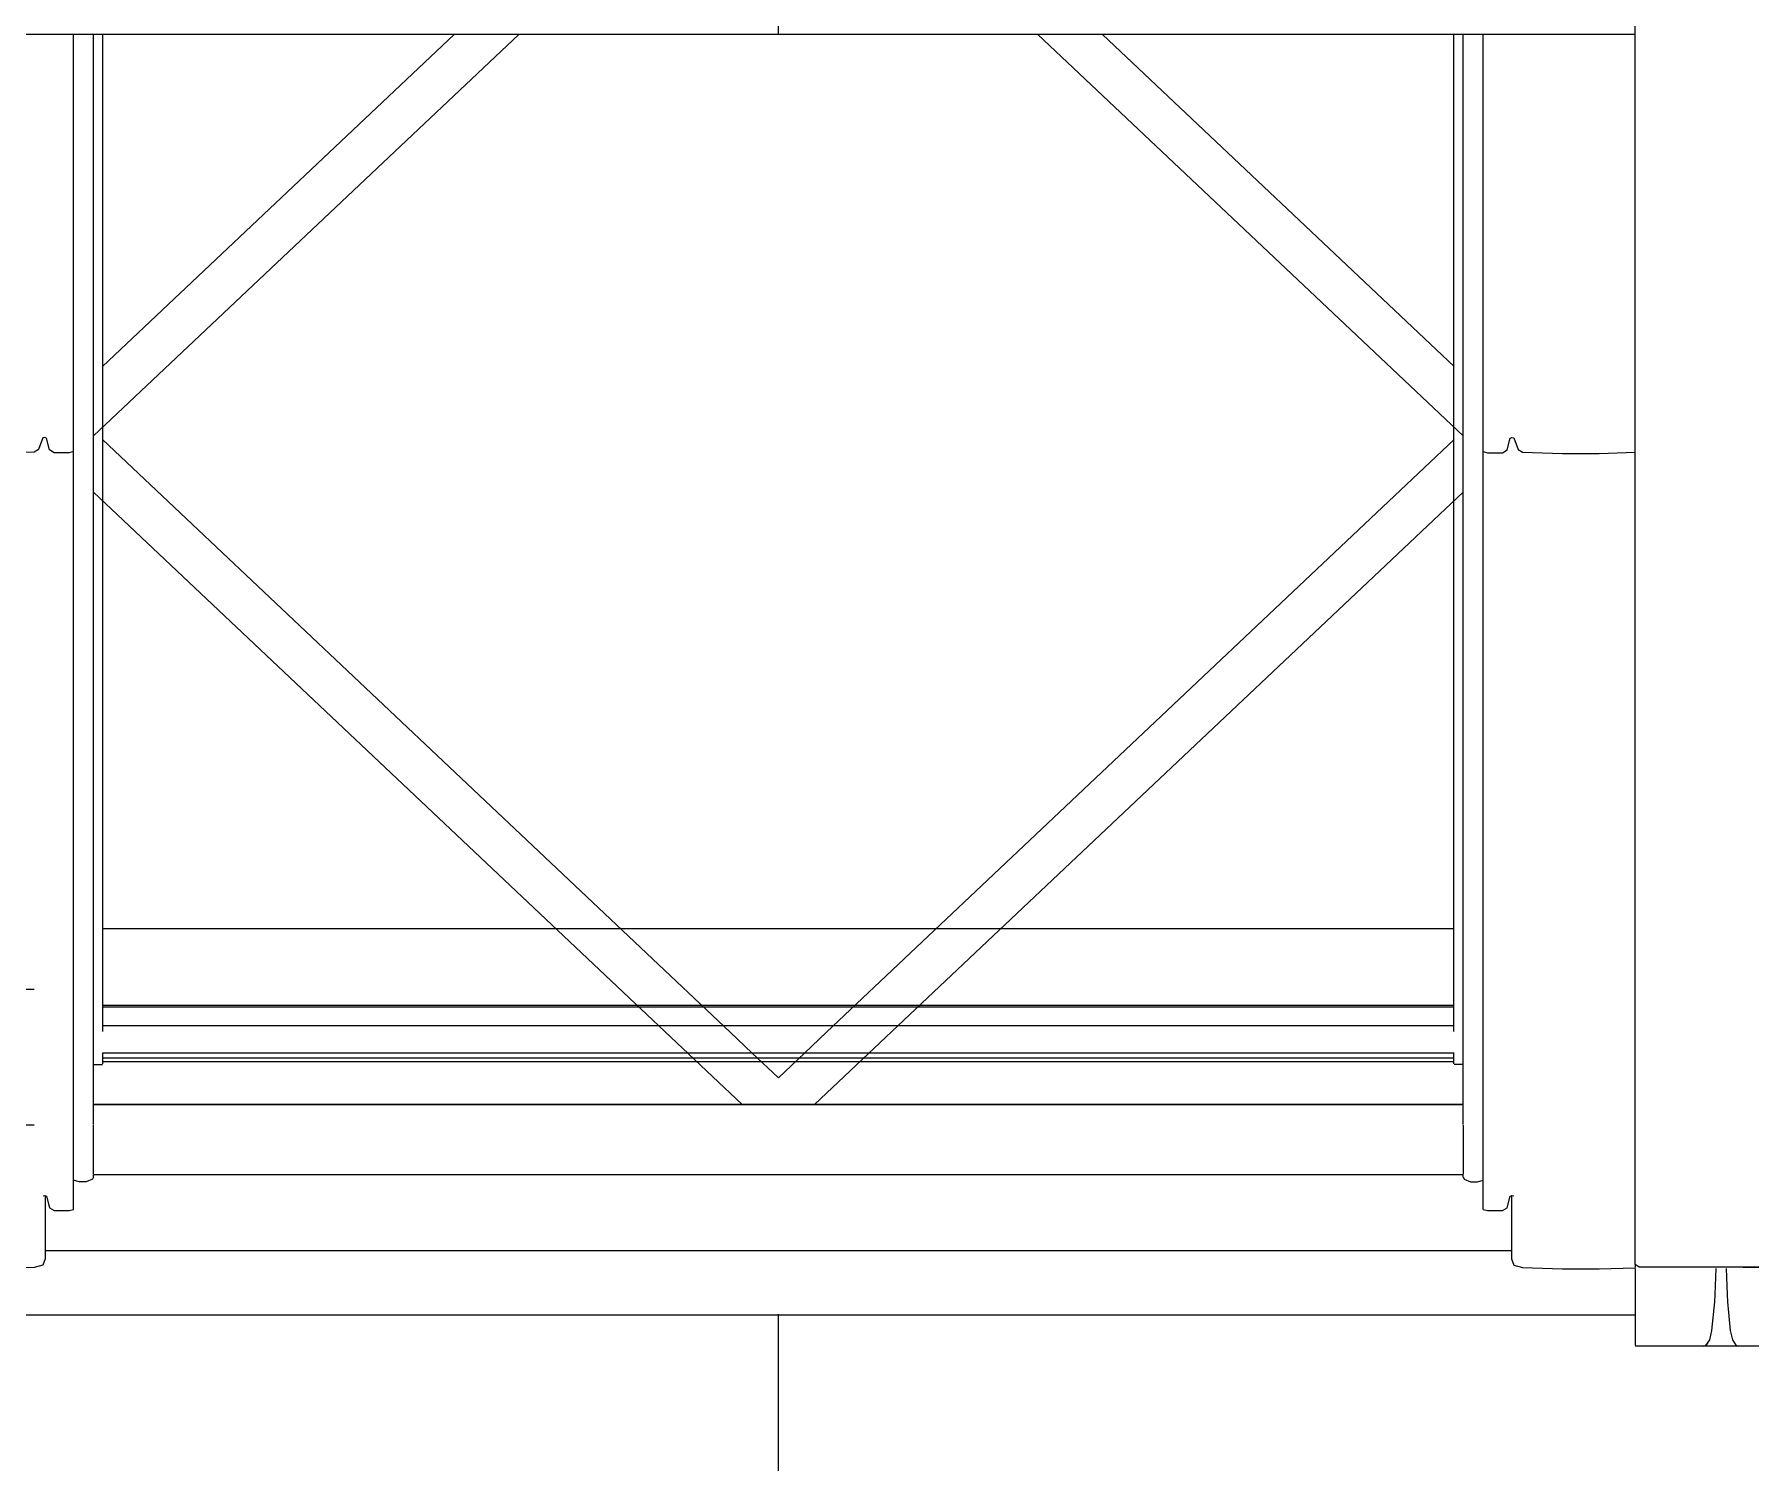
# Model space of a CAD drawing. Header units: metres. Extents: x -4 to 206, y -18 to 45.
# Drawn here: x 46.256 to 47.012, y -10.212 to -9.583 of the extents above; entities that cross this region are included whole.
import ezdxf

# ---------------------------------------------------------------- set-up
doc = ezdxf.new("R2010")
doc.units = ezdxf.units.M
doc.header["$MEASUREMENT"] = 0
doc.set_wipeout_variables(frame=1)
doc.linetypes.add('Wipeout_Contour', pattern=[1, 0, -1])
for name, color, linetype in [('3._DD PP STG2_4_000 Achsraster', 7, 'Continuous'), ('3._DD PP STG2_4_210 Decke', 7, 'Continuous'), ('3._DD PP STG2_4_220 Bodenaufbau - Außen_ Gefälle', 7, 'Continuous'), ('3._DD PP STG2_4_325 Dachfenster', 7, 'Continuous')]:
    doc.layers.add(name, color=color, linetype=linetype)

msp = doc.modelspace()

# ---------------------------------------------------------------- linework, layer by layer
at = {"layer": '3._DD PP STG2_4_000 Achsraster', "color": 5, "linetype": 'Continuous', "lineweight": 0, "ltscale": 1000}
msp.add_line((31.8, -10.00371), (54.3, -10.00371), dxfattribs=at)
at = {"layer": '3._DD PP STG2_4_210 Decke', "color": 7, "linetype": 'Continuous', "lineweight": 13, "ltscale": 1000, "true_color": 0xf4f4f4, "flags": 128}
msp.add_lwpolyline([(33.7568, -11.46359), (33.75903, -13.25371), (37.38503, -13.25371), (37.38503, -12.60871), (42.5891, -12.60871), (42.88503, -12.56618), (42.88503, -11.75871), (48.20503, -11.75871), (48.20503, -11.13371), (51.76086, -11.13371), (51.76545, -10.06371), (45.76503, -10.06371), (45.76503, -10.96371), (42.91503, -10.96371), (42.91503, -11.46359)], close=True, dxfattribs=at)
at = {"layer": '3._DD PP STG2_4_220 Bodenaufbau - Außen_ Gefälle', "color": 7, "linetype": 'Continuous', "lineweight": 13, "ltscale": 1000, "true_color": 0xf4f4f4, "flags": 128}
msp.add_lwpolyline([(33.75902, -13.24371), (37.14503, -13.24371), (37.14503, -12.59871), (39.93503, -12.59871), (42.389, -12.59871), (42.87503, -12.52887), (42.87503, -11.74871), (45.81503, -11.74871), (48.19503, -11.74871), (48.19503, -11.12371), (51.7609, -11.12371), (51.76545, -10.06371), (45.76503, -10.06371), (45.76503, -10.96371), (42.91503, -10.96371), (42.91503, -11.46359), (33.7568, -11.46359)], close=True, dxfattribs=at)
at = {"layer": '3._DD PP STG2_4_325 Dachfenster', "color": 7, "linetype": 'Continuous', "lineweight": 13, "ltscale": 1000}
msp.add_line((46.58399, -10.99403), (46.58399, -9.06341), dxfattribs=at)

# ---------------------------------------------------------------- next in the draw order: wipeouts: each hides what was drawn before it
at = {"color": 254, "linetype": 'Wipeout_Contour', "lineweight": 0, "ltscale": 818.958107}
msp.add_wipeout([(46.2301, -9.30685), (47.77669, -9.30685), (47.77669, -9.31752), (47.81599, -9.31752), (47.81599, -9.31632), (47.84162, -9.31632), (47.84163, -9.31844), (47.84163, -9.40994), (47.84159, -9.48362), (47.84159, -9.48471), (47.84159, -9.49959), (47.84029, -9.5135), (47.83985, -9.51582), (47.83985, -9.95756), (47.8601, -9.95756), (47.8601, -9.20311), (46.2301, -9.20311)], dxfattribs=at).dxf.layer = '3._DD PP STG2_4_325 Dachfenster'
at = {"color": 254, "linetype": 'Wipeout_Contour', "lineweight": 0, "ltscale": 143.682866}
msp.add_wipeout([(46.96119, -10.16054), (46.99129, -10.16089), (46.99229, -10.1606)], dxfattribs=at).dxf.layer = '3._DD PP STG2_4_325 Dachfenster'

# ---------------------------------------------------------------- next in the draw order: wipeouts: each hides what was drawn before it
at = {"color": 254, "linetype": 'Wipeout_Contour', "lineweight": 0, "ltscale": 189.043968}
msp.add_wipeout([(46.25829, -9.58347), (46.25649, -9.58347), (46.25649, -9.76731), (46.25829, -9.76625)], dxfattribs=at).dxf.layer = '3._DD PP STG2_4_325 Dachfenster'
at = {"color": 254, "linetype": 'Wipeout_Contour', "lineweight": 0, "ltscale": 288.535072}
msp.add_wipeout([(46.88539, -9.58347), (46.88539, -10.06331), (46.88549, -10.08544), (46.88539, -10.08657), (46.88589, -10.08742), (46.88589, -9.58347)], dxfattribs=at).dxf.layer = '3._DD PP STG2_4_325 Dachfenster'
at = {"color": 254, "linetype": 'Wipeout_Contour', "lineweight": 0, "ltscale": 191.55974}
msp.add_wipeout([(46.90269, -9.58347), (46.89609, -9.58347), (46.89609, -9.76759), (46.90269, -9.76759)], dxfattribs=at).dxf.layer = '3._DD PP STG2_4_325 Dachfenster'
at = {"color": 254, "linetype": 'Wipeout_Contour', "lineweight": 0, "ltscale": 287.922361}
msp.add_wipeout([(46.96119, -10.15819), (46.96119, -10.16054), (46.99259, -10.16054), (46.99352, -10.15899), (47.00446, -10.15899), (47.00399, -10.15819)], dxfattribs=at).dxf.layer = '3._DD PP STG2_4_325 Dachfenster'

# ---------------------------------------------------------------- next in the draw order: wipeouts: each hides what was drawn before it
at = {"color": 254, "linetype": 'Wipeout_Contour', "lineweight": 0, "ltscale": 189.045249}
msp.add_wipeout([(46.25829, -9.58347), (46.25829, -9.76625), (46.26029, -9.76109), (46.26029, -9.58347)], dxfattribs=at).dxf.layer = '3._DD PP STG2_4_325 Dachfenster'
at = {"color": 254, "linetype": 'Wipeout_Contour', "lineweight": 0, "ltscale": 191.645929}
msp.add_wipeout([(46.88589, -10.08742), (46.88869, -10.08855), (46.88869, -9.58347), (46.88589, -9.58347)], dxfattribs=at).dxf.layer = '3._DD PP STG2_4_325 Dachfenster'
at = {"color": 254, "linetype": 'Wipeout_Contour', "lineweight": 0, "ltscale": 191.542406}
msp.add_wipeout([(46.89609, -9.58347), (46.89419, -9.58347), (46.89419, -9.7671), (46.89609, -9.76759)], dxfattribs=at).dxf.layer = '3._DD PP STG2_4_325 Dachfenster'
at = {"color": 254, "linetype": 'Wipeout_Contour', "lineweight": 0, "ltscale": 191.575019}
msp.add_wipeout([(46.90269, -9.76759), (46.90479, -9.76632), (46.90479, -9.58347), (46.90269, -9.58347)], dxfattribs=at).dxf.layer = '3._DD PP STG2_4_325 Dachfenster'

# ---------------------------------------------------------------- next in the draw order: wipeouts: each hides what was drawn before it
at = {"color": 254, "linetype": 'Wipeout_Contour', "lineweight": 0, "ltscale": 189.055437}
msp.add_wipeout([(46.26109, -9.58347), (46.26029, -9.58347), (46.26029, -9.76109), (46.26109, -9.76088)], dxfattribs=at).dxf.layer = '3._DD PP STG2_4_325 Dachfenster'
at = {"color": 254, "linetype": 'Wipeout_Contour', "lineweight": 0, "ltscale": 191.658181}
msp.add_wipeout([(46.89179, -9.58347), (46.88869, -9.58347), (46.88869, -10.08855), (46.89179, -10.08862)], dxfattribs=at).dxf.layer = '3._DD PP STG2_4_325 Dachfenster'
at = {"color": 254, "linetype": 'Wipeout_Contour', "lineweight": 0, "ltscale": 191.575795}
msp.add_wipeout([(46.90479, -9.58347), (46.90479, -9.76632), (46.90609, -9.76116), (46.90609, -9.58347)], dxfattribs=at).dxf.layer = '3._DD PP STG2_4_325 Dachfenster'

# ---------------------------------------------------------------- next in the draw order: wipeouts: each hides what was drawn before it
at = {"color": 254, "linetype": 'Wipeout_Contour', "lineweight": 0, "ltscale": 189.058527}
msp.add_wipeout([(46.26109, -9.58347), (46.26109, -9.76088), (46.26189, -9.76116), (46.26189, -9.58347)], dxfattribs=at).dxf.layer = '3._DD PP STG2_4_325 Dachfenster'
at = {"color": 254, "linetype": 'Wipeout_Contour', "lineweight": 0, "ltscale": 191.668458}
msp.add_wipeout([(46.89179, -9.58347), (46.89179, -10.08862), (46.89419, -10.0878), (46.89419, -9.58347)], dxfattribs=at).dxf.layer = '3._DD PP STG2_4_325 Dachfenster'
at = {"color": 254, "linetype": 'Wipeout_Contour', "lineweight": 0, "ltscale": 191.58448}
msp.add_wipeout([(46.90609, -9.58347), (46.90609, -9.76116), (46.90689, -9.76088), (46.90689, -9.58347)], dxfattribs=at).dxf.layer = '3._DD PP STG2_4_325 Dachfenster'

# ---------------------------------------------------------------- next in the draw order: wipeouts: each hides what was drawn before it
at = {"color": 254, "linetype": 'Wipeout_Contour', "lineweight": 0, "ltscale": 189.058114}
msp.add_wipeout([(46.26189, -9.76116), (46.26319, -9.76632), (46.26319, -9.58347), (46.26189, -9.58347)], dxfattribs=at).dxf.layer = '3._DD PP STG2_4_325 Dachfenster'
at = {"color": 254, "linetype": 'Wipeout_Contour', "lineweight": 0, "ltscale": 191.587693}
msp.add_wipeout([(46.90689, -9.58347), (46.90689, -9.76088), (46.90769, -9.76109), (46.90769, -9.58347)], dxfattribs=at).dxf.layer = '3._DD PP STG2_4_325 Dachfenster'
at = {"color": 254, "linetype": 'Wipeout_Contour', "lineweight": 0, "ltscale": 191.756201}
msp.add_wipeout([(46.89419, -9.7671), (46.89419, -10.10078), (46.89609, -10.10128), (46.89609, -9.76759)], dxfattribs=at).dxf.layer = '3._DD PP STG2_4_325 Dachfenster'

# ---------------------------------------------------------------- next in the draw order: wipeouts: each hides what was drawn before it
at = {"color": 254, "linetype": 'Wipeout_Contour', "lineweight": 0, "ltscale": 189.070643}
msp.add_wipeout([(46.26529, -9.58347), (46.26319, -9.58347), (46.26319, -9.76632), (46.26529, -9.76759)], dxfattribs=at).dxf.layer = '3._DD PP STG2_4_325 Dachfenster'
at = {"color": 254, "linetype": 'Wipeout_Contour', "lineweight": 0, "ltscale": 191.588615}
msp.add_wipeout([(46.90969, -9.58347), (46.90769, -9.58347), (46.90769, -9.76109), (46.90969, -9.76625)], dxfattribs=at).dxf.layer = '3._DD PP STG2_4_325 Dachfenster'
at = {"color": 254, "linetype": 'Wipeout_Contour', "lineweight": 0, "ltscale": 189.260994}
msp.add_wipeout([(46.25649, -9.76731), (46.25649, -10.10103), (46.25829, -10.09997), (46.25829, -9.76625)], dxfattribs=at).dxf.layer = '3._DD PP STG2_4_325 Dachfenster'
at = {"color": 254, "linetype": 'Wipeout_Contour', "lineweight": 0, "ltscale": 191.773079}
msp.add_wipeout([(46.89609, -9.76759), (46.89609, -10.10128), (46.90269, -10.10128), (46.90269, -9.76759)], dxfattribs=at).dxf.layer = '3._DD PP STG2_4_325 Dachfenster'

# ---------------------------------------------------------------- next in the draw order: wipeouts: each hides what was drawn before it
at = {"color": 254, "linetype": 'Wipeout_Contour', "lineweight": 0, "ltscale": 189.089428}
msp.add_wipeout([(46.27189, -9.58347), (46.26529, -9.58347), (46.26529, -9.76759), (46.27189, -9.76759)], dxfattribs=at).dxf.layer = '3._DD PP STG2_4_325 Dachfenster'
at = {"color": 254, "linetype": 'Wipeout_Contour', "lineweight": 0, "ltscale": 191.602048}
msp.add_wipeout([(46.91149, -9.58347), (46.90969, -9.58347), (46.90969, -9.76625), (46.91149, -9.76731)], dxfattribs=at).dxf.layer = '3._DD PP STG2_4_325 Dachfenster'
at = {"color": 254, "linetype": 'Wipeout_Contour', "lineweight": 0, "ltscale": 189.265521}
msp.add_wipeout([(46.26029, -9.76109), (46.25829, -9.76625), (46.25829, -10.09997), (46.26029, -10.09481)], dxfattribs=at).dxf.layer = '3._DD PP STG2_4_325 Dachfenster'
at = {"color": 254, "linetype": 'Wipeout_Contour', "lineweight": 0, "ltscale": 191.789462}
msp.add_wipeout([(46.90479, -9.76632), (46.90269, -9.76759), (46.90269, -10.10128), (46.90479, -10.10001)], dxfattribs=at).dxf.layer = '3._DD PP STG2_4_325 Dachfenster'

# ---------------------------------------------------------------- next in the draw order: linework, layer by layer
at = {"layer": '3._DD PP STG2_4_325 Dachfenster', "color": 7, "linetype": 'Continuous', "lineweight": 13, "ltscale": 1000, "flags": 128}
msp.add_lwpolyline([(46.25649, -9.76731), (46.23889, -9.76788), (46.22269, -9.76788), (46.20679, -9.76736)], dxfattribs=at)

# ---------------------------------------------------------------- next in the draw order: wipeouts: each hides what was drawn before it
at = {"color": 254, "linetype": 'Wipeout_Contour', "lineweight": 0, "ltscale": 189.10536}
msp.add_wipeout([(46.27379, -9.58347), (46.27189, -9.58347), (46.27189, -9.76759), (46.27379, -9.7671)], dxfattribs=at).dxf.layer = '3._DD PP STG2_4_325 Dachfenster'
at = {"color": 254, "linetype": 'Wipeout_Contour', "lineweight": 0, "ltscale": 191.641013}
msp.add_wipeout([(46.92909, -9.58347), (46.91149, -9.58347), (46.91149, -9.76731), (46.92909, -9.76788)], dxfattribs=at).dxf.layer = '3._DD PP STG2_4_325 Dachfenster'
at = {"color": 254, "linetype": 'Wipeout_Contour', "lineweight": 0, "ltscale": 189.269154}
msp.add_wipeout([(46.26029, -9.76109), (46.26029, -10.09481), (46.26109, -10.09456), (46.26109, -9.76088)], dxfattribs=at).dxf.layer = '3._DD PP STG2_4_325 Dachfenster'
at = {"color": 254, "linetype": 'Wipeout_Contour', "lineweight": 0, "ltscale": 191.793172}
msp.add_wipeout([(46.90479, -10.10001), (46.90609, -10.09484), (46.90609, -9.76116), (46.90479, -9.76632)], dxfattribs=at).dxf.layer = '3._DD PP STG2_4_325 Dachfenster'

# ---------------------------------------------------------------- next in the draw order: wipeouts: each hides what was drawn before it
at = {"color": 254, "linetype": 'Wipeout_Contour', "lineweight": 0, "ltscale": 189.249928}
msp.add_wipeout([(46.27379, -10.0878), (46.27619, -10.08862), (46.27619, -9.58347), (46.27379, -9.58347)], dxfattribs=at).dxf.layer = '3._DD PP STG2_4_325 Dachfenster'
at = {"color": 254, "linetype": 'Wipeout_Contour', "lineweight": 0, "ltscale": 191.70797}
msp.add_wipeout([(46.92909, -9.76788), (46.94529, -9.76788), (46.94529, -9.58347), (46.92909, -9.58347)], dxfattribs=at).dxf.layer = '3._DD PP STG2_4_325 Dachfenster'
at = {"color": 254, "linetype": 'Wipeout_Contour', "lineweight": 0, "ltscale": 189.272232}
msp.add_wipeout([(46.26109, -9.76088), (46.26109, -10.09456), (46.26189, -10.09484), (46.26189, -9.76116)], dxfattribs=at).dxf.layer = '3._DD PP STG2_4_325 Dachfenster'
at = {"color": 254, "linetype": 'Wipeout_Contour', "lineweight": 0, "ltscale": 191.795366}
msp.add_wipeout([(46.90609, -9.76116), (46.90609, -10.09484), (46.90689, -10.09456), (46.90689, -9.76088)], dxfattribs=at).dxf.layer = '3._DD PP STG2_4_325 Dachfenster'

# ---------------------------------------------------------------- next in the draw order: linework, layer by layer
at = {"layer": '3._DD PP STG2_4_325 Dachfenster', "color": 7, "linetype": 'Continuous', "lineweight": 13, "ltscale": 1000, "flags": 128}
msp.add_lwpolyline([(46.89419, -9.7671), (46.89609, -9.76759), (46.90269, -9.76759)], dxfattribs=at)

# ---------------------------------------------------------------- next in the draw order: wipeouts: each hides what was drawn before it
at = {"color": 254, "linetype": 'Wipeout_Contour', "lineweight": 0, "ltscale": 189.26125}
msp.add_wipeout([(46.27619, -9.58347), (46.27619, -10.08862), (46.27929, -10.08855), (46.27929, -9.58347)], dxfattribs=at).dxf.layer = '3._DD PP STG2_4_325 Dachfenster'
at = {"color": 254, "linetype": 'Wipeout_Contour', "lineweight": 0, "ltscale": 191.770142}
msp.add_wipeout([(46.96119, -9.58347), (46.94529, -9.58347), (46.94529, -9.76788), (46.96119, -9.76736)], dxfattribs=at).dxf.layer = '3._DD PP STG2_4_325 Dachfenster'
at = {"color": 254, "linetype": 'Wipeout_Contour', "lineweight": 0, "ltscale": 191.920261}
msp.add_wipeout([(46.90689, -9.76088), (46.90689, -10.09456), (46.90759, -10.09475), (46.90769, -9.76109)], dxfattribs=at).dxf.layer = '3._DD PP STG2_4_325 Dachfenster'
at = {"color": 254, "linetype": 'Wipeout_Contour', "lineweight": 0, "ltscale": 189.278444}
msp.add_wipeout([(46.26189, -9.76116), (46.26189, -10.09484), (46.26319, -10.1), (46.26319, -9.76632)], dxfattribs=at).dxf.layer = '3._DD PP STG2_4_325 Dachfenster'

# ---------------------------------------------------------------- next in the draw order: linework, layer by layer
at = {"layer": '3._DD PP STG2_4_325 Dachfenster', "color": 7, "linetype": 'Continuous', "lineweight": 13, "ltscale": 1000, "flags": 128}
for points in [[(46.26109, -9.76088), (46.26029, -9.76109)], [(46.26189, -9.76116), (46.26109, -9.76088)], [(46.25829, -9.76625), (46.25649, -9.76731)]]:
    msp.add_lwpolyline(points, dxfattribs=at)

# ---------------------------------------------------------------- next in the draw order: wipeouts: each hides what was drawn before it
at = {"color": 254, "linetype": 'Wipeout_Contour', "lineweight": 0, "ltscale": 191.942975}
msp.add_wipeout([(46.96119, -9.55429), (46.96119, -10.12492), (46.96289, -10.12618), (46.96289, -9.55429)], dxfattribs=at).dxf.layer = '3._DD PP STG2_4_325 Dachfenster'
at = {"color": 254, "linetype": 'Wipeout_Contour', "lineweight": 0, "ltscale": 189.272068}
msp.add_wipeout([(46.28209, -9.58347), (46.27929, -9.58347), (46.27929, -10.08855), (46.28209, -10.08742)], dxfattribs=at).dxf.layer = '3._DD PP STG2_4_325 Dachfenster'
at = {"color": 254, "linetype": 'Wipeout_Contour', "lineweight": 0, "ltscale": 189.287969}
msp.add_wipeout([(46.26319, -9.76632), (46.26319, -10.1), (46.26529, -10.10128), (46.26529, -9.76759)], dxfattribs=at).dxf.layer = '3._DD PP STG2_4_325 Dachfenster'
at = {"color": 254, "linetype": 'Wipeout_Contour', "lineweight": 0, "ltscale": 191.805977}
msp.add_wipeout([(46.90969, -9.76625), (46.90769, -9.76109), (46.90769, -10.09481), (46.90969, -10.09997)], dxfattribs=at).dxf.layer = '3._DD PP STG2_4_325 Dachfenster'

# ---------------------------------------------------------------- next in the draw order: linework, layer by layer
at = {"layer": '3._DD PP STG2_4_325 Dachfenster', "color": 7, "linetype": 'Continuous', "lineweight": 13, "ltscale": 1000, "flags": 128}
for points in [[(46.90609, -9.76116), (46.90689, -9.76088)], [(46.90689, -9.76088), (46.90769, -9.76109)], [(46.26029, -9.76109), (46.25829, -9.76625)], [(46.90269, -9.76759), (46.90479, -9.76632)]]:
    msp.add_lwpolyline(points, dxfattribs=at)

# ---------------------------------------------------------------- next in the draw order: wipeouts: each hides what was drawn before it
at = {"color": 254, "linetype": 'Wipeout_Contour', "lineweight": 0, "ltscale": 192.016477}
msp.add_wipeout([(46.96289, -9.55429), (46.96289, -10.12618), (46.99829, -10.12618), (46.99829, -9.55429)], dxfattribs=at).dxf.layer = '3._DD PP STG2_4_325 Dachfenster'
at = {"color": 254, "linetype": 'Wipeout_Contour', "lineweight": 0, "ltscale": 283.437866}
msp.add_wipeout([(46.28209, -9.58347), (46.28209, -10.08742), (46.28259, -10.08657), (46.28259, -10.08544), (46.28249, -10.06358), (46.28259, -9.58347)], dxfattribs=at).dxf.layer = '3._DD PP STG2_4_325 Dachfenster'
at = {"color": 254, "linetype": 'Wipeout_Contour', "lineweight": 0, "ltscale": 189.305627}
msp.add_wipeout([(46.26529, -9.76759), (46.26529, -10.10128), (46.27189, -10.10128), (46.27189, -9.76759)], dxfattribs=at).dxf.layer = '3._DD PP STG2_4_325 Dachfenster'
at = {"color": 254, "linetype": 'Wipeout_Contour', "lineweight": 0, "ltscale": 191.816174}
msp.add_wipeout([(46.90969, -9.76625), (46.90969, -10.09997), (46.91149, -10.10103), (46.91149, -9.76731)], dxfattribs=at).dxf.layer = '3._DD PP STG2_4_325 Dachfenster'

# ---------------------------------------------------------------- next in the draw order: linework, layer by layer
at = {"layer": '3._DD PP STG2_4_325 Dachfenster', "color": 7, "linetype": 'Continuous', "lineweight": 13, "ltscale": 1000, "flags": 128}
for points in [[(46.26319, -9.76632), (46.26189, -9.76116)], [(46.26529, -9.76759), (46.26319, -9.76632)], [(46.90479, -9.76632), (46.90609, -9.76116)]]:
    msp.add_lwpolyline(points, dxfattribs=at)

# ---------------------------------------------------------------- next in the draw order: wipeouts: each hides what was drawn before it
at = {"color": 254, "linetype": 'Wipeout_Contour', "lineweight": 0, "ltscale": 192.157805}
msp.add_wipeout([(46.99829, -9.55429), (46.99829, -10.12618), (47.03509, -10.12618), (47.03509, -9.55429)], dxfattribs=at).dxf.layer = '3._DD PP STG2_4_325 Dachfenster'
at = {"color": 254, "linetype": 'Wipeout_Contour', "lineweight": 0, "ltscale": 190.447777}
msp.add_wipeout([(46.28259, -10.05461), (46.88539, -10.05461), (46.88539, -9.58347), (46.28259, -9.58347)], dxfattribs=at).dxf.layer = '3._DD PP STG2_4_325 Dachfenster'
at = {"color": 254, "linetype": 'Wipeout_Contour', "lineweight": 0, "ltscale": 189.321655}
msp.add_wipeout([(46.27189, -9.76759), (46.27189, -10.10128), (46.27379, -10.10078), (46.27379, -9.7671)], dxfattribs=at).dxf.layer = '3._DD PP STG2_4_325 Dachfenster'
at = {"color": 254, "linetype": 'Wipeout_Contour', "lineweight": 0, "ltscale": 191.854894}
msp.add_wipeout([(46.91149, -9.76731), (46.91149, -10.10103), (46.92909, -10.1016), (46.92909, -9.76788)], dxfattribs=at).dxf.layer = '3._DD PP STG2_4_325 Dachfenster'
at = {"color": 254, "linetype": 'Wipeout_Contour', "lineweight": 0, "ltscale": 762.435793}
msp.add_wipeout([(46.20679, -10.13727), (46.96119, -10.13727), (46.96119, -10.1264), (46.94529, -10.12691), (46.92909, -10.12691), (46.91149, -10.12635), (46.90769, -10.12528), (46.90669, -10.12253), (46.90669, -10.11896), (46.26129, -10.11896), (46.26129, -10.12253), (46.26029, -10.12528), (46.25649, -10.12635), (46.23889, -10.12691), (46.22269, -10.12691), (46.20679, -10.1264)], dxfattribs=at).dxf.layer = '3._DD PP STG2_4_325 Dachfenster'

# ---------------------------------------------------------------- next in the draw order: linework, layer by layer
at = {"layer": '3._DD PP STG2_4_325 Dachfenster', "color": 7, "linetype": 'Continuous', "lineweight": 13, "ltscale": 1000, "flags": 128}
for points in [[(46.96119, -9.58347), (46.20679, -9.58347)], [(46.46973, -9.58347), (46.28259, -9.76021)], [(46.44128, -9.58347), (46.28656, -9.72959)], [(46.28669, -10.02244), (46.28669, -9.58347)], [(46.69825, -9.58347), (46.88539, -9.76021)], [(46.7267, -9.58347), (46.88143, -9.72959)], [(46.88129, -10.02244), (46.88129, -9.58347)], [(46.27379, -9.7671), (46.27189, -9.76759), (46.26529, -9.76759)], [(46.58399, -10.04273), (46.57254, -10.03191), (46.5628, -10.02272), (46.28656, -9.76183)], [(46.58399, -10.04273), (46.59545, -10.03191), (46.60518, -10.02272), (46.88143, -9.76183)], [(46.90769, -9.76109), (46.90969, -9.76625)], [(46.90969, -9.76625), (46.91149, -9.76731)], [(46.88129, -9.97725), (46.28669, -9.97725)], [(46.88129, -10.01098), (46.28669, -10.01098)], [(46.88129, -10.01176), (46.28669, -10.01176)], [(46.88129, -10.01989), (46.28669, -10.01989)], [(46.88143, -10.03191), (46.28656, -10.03191)], [(46.28669, -10.03665), (46.28669, -10.03191)], [(46.88129, -10.03665), (46.88129, -10.03191)], [(46.28259, -10.03686), (46.28649, -10.03686)], [(46.88129, -10.0341), (46.28669, -10.0341)], [(46.88129, -10.0358), (46.28669, -10.0358)], [(46.88539, -10.03686), (46.88149, -10.03686)]]:
    msp.add_lwpolyline(points, dxfattribs=at)

# ---------------------------------------------------------------- next in the draw order: wipeouts: each hides what was drawn before it
at = {"color": 254, "linetype": 'Wipeout_Contour', "lineweight": 0, "ltscale": 191.92128}
msp.add_wipeout([(46.92909, -9.76788), (46.92909, -10.1016), (46.94529, -10.1016), (46.94529, -9.76788)], dxfattribs=at).dxf.layer = '3._DD PP STG2_4_325 Dachfenster'
at = {"color": 254, "linetype": 'Wipeout_Contour', "lineweight": 0, "ltscale": 666.970987}
msp.add_wipeout([(46.27379, -10.0878), (46.27379, -10.09237), (46.89419, -10.09237), (46.89419, -10.0878), (46.89179, -10.08862), (46.88869, -10.08855), (46.88589, -10.08742), (46.88539, -10.08657), (46.88539, -10.08544), (46.28259, -10.08544), (46.28259, -10.08657), (46.28209, -10.08742), (46.27929, -10.08855), (46.27619, -10.08862)], dxfattribs=at).dxf.layer = '3._DD PP STG2_4_325 Dachfenster'
at = {"color": 254, "linetype": 'Wipeout_Contour', "lineweight": 0, "ltscale": 189.107587}
msp.add_wipeout([(46.26029, -10.09488), (46.26129, -10.12253), (46.26129, -10.09463), (46.26039, -10.09475)], dxfattribs=at).dxf.layer = '3._DD PP STG2_4_325 Dachfenster'
at = {"color": 254, "linetype": 'Wipeout_Contour', "lineweight": 0, "ltscale": 143.580894}
msp.add_wipeout([(46.91149, -10.10103), (46.90769, -10.12528), (46.91149, -10.12635)], dxfattribs=at).dxf.layer = '3._DD PP STG2_4_325 Dachfenster'
at = {"color": 254, "linetype": 'Wipeout_Contour', "lineweight": 0, "ltscale": 190.711436}
msp.add_wipeout([(46.20679, -10.13727), (46.20679, -10.13833), (46.96119, -10.13833), (46.96119, -10.13727)], dxfattribs=at).dxf.layer = '3._DD PP STG2_4_325 Dachfenster'

# ---------------------------------------------------------------- next in the draw order: wipeouts: each hides what was drawn before it
at = {"color": 254, "linetype": 'Wipeout_Contour', "lineweight": 0, "ltscale": 191.983832}
msp.add_wipeout([(46.94529, -10.1016), (46.96119, -10.10108), (46.96119, -9.76736), (46.94529, -9.76788)], dxfattribs=at).dxf.layer = '3._DD PP STG2_4_325 Dachfenster'
at = {"color": 254, "linetype": 'Wipeout_Contour', "lineweight": 0, "ltscale": 190.661614}
msp.add_wipeout([(46.28249, -10.07462), (46.28249, -10.08523), (46.88549, -10.08523), (46.88549, -10.07462)], dxfattribs=at).dxf.layer = '3._DD PP STG2_4_325 Dachfenster'
at = {"color": 254, "linetype": 'Wipeout_Contour', "lineweight": 0, "ltscale": 189.111734}
msp.add_wipeout([(46.25829, -10.09997), (46.26028, -10.1252), (46.26129, -10.12253), (46.26029, -10.09488)], dxfattribs=at).dxf.layer = '3._DD PP STG2_4_325 Dachfenster'
at = {"color": 254, "linetype": 'Wipeout_Contour', "lineweight": 0, "ltscale": 143.842228}
msp.add_wipeout([(46.90769, -10.12528), (46.91149, -10.10103), (46.90969, -10.09997)], dxfattribs=at).dxf.layer = '3._DD PP STG2_4_325 Dachfenster'
at = {"color": 254, "linetype": 'Wipeout_Contour', "lineweight": 0, "ltscale": 190.712856}
msp.add_wipeout([(46.96119, -10.13833), (46.20679, -10.13833), (46.20679, -10.14059), (46.96119, -10.14059)], dxfattribs=at).dxf.layer = '3._DD PP STG2_4_325 Dachfenster'

# ---------------------------------------------------------------- next in the draw order: linework, layer by layer
at = {"layer": '3._DD PP STG2_4_325 Dachfenster', "color": 7, "linetype": 'Continuous', "lineweight": 13, "ltscale": 1000, "flags": 128}
for points in [[(46.91149, -9.76731), (46.92909, -9.76788), (46.94529, -9.76788), (46.96119, -9.76736)], [(46.88549, -10.08544), (46.28249, -10.08544)], [(46.28259, -10.08657), (46.28259, -10.08544)], [(46.88539, -10.08657), (46.88539, -10.08544)], [(46.28209, -10.08742), (46.27929, -10.08855)], [(46.28259, -10.08657), (46.28209, -10.08742)], [(46.88539, -10.08657), (46.88589, -10.08742)], [(46.88589, -10.08742), (46.88869, -10.08855)]]:
    msp.add_lwpolyline(points, dxfattribs=at)

# ---------------------------------------------------------------- next in the draw order: wipeouts: each hides what was drawn before it
at = {"color": 254, "linetype": 'Wipeout_Contour', "lineweight": 0, "ltscale": 190.655276}
msp.add_wipeout([(46.28249, -10.07031), (46.28249, -10.07462), (46.88549, -10.07462), (46.88549, -10.07031)], dxfattribs=at).dxf.layer = '3._DD PP STG2_4_325 Dachfenster'
at = {"color": 254, "linetype": 'Wipeout_Contour', "lineweight": 0, "ltscale": 142.648616}
msp.add_wipeout([(46.25649, -10.10103), (46.25649, -10.12635), (46.26029, -10.12528)], dxfattribs=at).dxf.layer = '3._DD PP STG2_4_325 Dachfenster'
at = {"color": 254, "linetype": 'Wipeout_Contour', "lineweight": 0, "ltscale": 144.145338}
msp.add_wipeout([(46.90689, -10.09456), (46.90669, -10.12253), (46.90769, -10.09488)], dxfattribs=at).dxf.layer = '3._DD PP STG2_4_325 Dachfenster'
at = {"color": 254, "linetype": 'Wipeout_Contour', "lineweight": 0, "ltscale": 192.130908}
msp.add_wipeout([(46.94529, -10.12691), (46.96119, -10.1264), (46.96119, -10.10108), (46.94529, -10.1016)], dxfattribs=at).dxf.layer = '3._DD PP STG2_4_325 Dachfenster'
at = {"color": 254, "linetype": 'Wipeout_Contour', "lineweight": 0, "ltscale": 190.714538}
msp.add_wipeout([(46.20679, -10.14059), (46.20679, -10.14229), (46.96119, -10.14229), (46.96119, -10.14059)], dxfattribs=at).dxf.layer = '3._DD PP STG2_4_325 Dachfenster'

# ---------------------------------------------------------------- next in the draw order: wipeouts: each hides what was drawn before it
at = {"color": 254, "linetype": 'Wipeout_Contour', "lineweight": 0, "ltscale": 190.651334}
msp.add_wipeout([(46.28249, -10.06529), (46.28249, -10.07031), (46.88549, -10.07031), (46.88549, -10.06529)], dxfattribs=at).dxf.layer = '3._DD PP STG2_4_325 Dachfenster'
at = {"color": 254, "linetype": 'Wipeout_Contour', "lineweight": 0, "ltscale": 141.987338}
msp.add_wipeout([(46.25829, -10.09997), (46.25649, -10.10103), (46.26029, -10.12528)], dxfattribs=at).dxf.layer = '3._DD PP STG2_4_325 Dachfenster'
at = {"color": 254, "linetype": 'Wipeout_Contour', "lineweight": 0, "ltscale": 192.289337}
msp.add_wipeout([(46.90669, -10.12253), (46.90769, -10.12528), (46.90969, -10.09997), (46.90769, -10.09488)], dxfattribs=at).dxf.layer = '3._DD PP STG2_4_325 Dachfenster'
at = {"color": 254, "linetype": 'Wipeout_Contour', "lineweight": 0, "ltscale": 190.717199}
msp.add_wipeout([(46.96119, -10.14229), (46.20679, -10.14229), (46.20679, -10.14682), (46.96119, -10.14682)], dxfattribs=at).dxf.layer = '3._DD PP STG2_4_325 Dachfenster'

# ---------------------------------------------------------------- next in the draw order: linework, layer by layer
at = {"layer": '3._DD PP STG2_4_325 Dachfenster', "color": 7, "linetype": 'Continuous', "lineweight": 13, "ltscale": 1000, "flags": 128}
msp.add_lwpolyline([(46.26029, -10.12528), (46.25649, -10.12635), (46.23889, -10.12691), (46.22269, -10.12691), (46.20679, -10.1264)], dxfattribs=at)

# ---------------------------------------------------------------- next in the draw order: wipeouts: each hides what was drawn before it
at = {"color": 254, "linetype": 'Wipeout_Contour', "lineweight": 0, "ltscale": 333.821451}
msp.add_wipeout([(46.28249, -10.06358), (46.28249, -10.06444), (46.88549, -10.06444), (46.88549, -10.06358), (46.88539, -10.06253), (46.28259, -10.06253), (46.28259, -10.06331)], dxfattribs=at).dxf.layer = '3._DD PP STG2_4_325 Dachfenster'
at = {"color": 254, "linetype": 'Wipeout_Contour', "lineweight": 0, "ltscale": 192.002199}
msp.add_wipeout([(46.91149, -10.12635), (46.92909, -10.12691), (46.92909, -10.1016), (46.91149, -10.10103)], dxfattribs=at).dxf.layer = '3._DD PP STG2_4_325 Dachfenster'
at = {"color": 254, "linetype": 'Wipeout_Contour', "lineweight": 0, "ltscale": 190.689785}
msp.add_wipeout([(46.26129, -10.11889), (46.90669, -10.11889), (46.90669, -10.10694), (46.26129, -10.10694)], dxfattribs=at).dxf.layer = '3._DD PP STG2_4_325 Dachfenster'
at = {"color": 254, "linetype": 'Wipeout_Contour', "lineweight": 0, "ltscale": 192.291838}
msp.add_wipeout([(46.99617, -10.14146), (46.96119, -10.14146), (46.96119, -10.15398), (46.99496, -10.15398)], dxfattribs=at).dxf.layer = '3._DD PP STG2_4_325 Dachfenster'

# ---------------------------------------------------------------- next in the draw order: linework, layer by layer
at = {"layer": '3._DD PP STG2_4_325 Dachfenster', "color": 7, "linetype": 'Continuous', "lineweight": 13, "ltscale": 1000, "flags": 128}
msp.add_lwpolyline([(46.20679, -10.1471), (46.96119, -10.1471)], dxfattribs=at)

# ---------------------------------------------------------------- next in the draw order: wipeouts: each hides what was drawn before it
at = {"color": 254, "linetype": 'Wipeout_Contour', "lineweight": 0, "ltscale": 190.648836}
msp.add_wipeout([(46.28249, -10.06529), (46.88549, -10.06529), (46.88549, -10.06444), (46.28249, -10.06444)], dxfattribs=at).dxf.layer = '3._DD PP STG2_4_325 Dachfenster'
at = {"color": 254, "linetype": 'Wipeout_Contour', "lineweight": 0, "ltscale": 762.528647}
msp.add_wipeout([(46.26189, -10.09484), (46.26129, -10.09463), (46.26129, -10.10694), (46.90669, -10.10694), (46.90669, -10.09463), (46.90609, -10.09484), (46.90479, -10.10001), (46.90269, -10.10128), (46.89609, -10.10128), (46.89419, -10.10078), (46.89419, -10.09237), (46.27379, -10.09237), (46.27379, -10.10078), (46.27189, -10.10128), (46.26529, -10.10128), (46.26319, -10.1)], dxfattribs=at).dxf.layer = '3._DD PP STG2_4_325 Dachfenster'
at = {"color": 254, "linetype": 'Wipeout_Contour', "lineweight": 0, "ltscale": 192.068844}
msp.add_wipeout([(46.92909, -10.1016), (46.92909, -10.12691), (46.94529, -10.12691), (46.94529, -10.1016)], dxfattribs=at).dxf.layer = '3._DD PP STG2_4_325 Dachfenster'
at = {"color": 254, "linetype": 'Wipeout_Contour', "lineweight": 0, "ltscale": 142.742978}
msp.add_wipeout([(46.90669, -10.11889), (46.26129, -10.11889), (46.90669, -10.11896)], dxfattribs=at).dxf.layer = '3._DD PP STG2_4_325 Dachfenster'
at = {"color": 254, "linetype": 'Wipeout_Contour', "lineweight": 0, "ltscale": 239.929374}
msp.add_wipeout([(46.96119, -10.12675), (46.96119, -10.14146), (46.99617, -10.14146), (46.99629, -10.13826), (46.9968, -10.12675)], dxfattribs=at).dxf.layer = '3._DD PP STG2_4_325 Dachfenster'
at = {"color": 254, "linetype": 'Wipeout_Contour', "lineweight": 0, "ltscale": 192.290821}
msp.add_wipeout([(46.96119, -10.15819), (46.994, -10.15819), (46.99496, -10.15398), (46.96119, -10.15398)], dxfattribs=at).dxf.layer = '3._DD PP STG2_4_325 Dachfenster'

# ---------------------------------------------------------------- next in the draw order: linework, layer by layer
at = {"layer": '3._DD PP STG2_4_325 Dachfenster', "color": 7, "linetype": 'Continuous', "lineweight": 13, "ltscale": 1000, "flags": 128}
for points in [[(46.27379, -10.10078), (46.27379, -9.7671), (46.27379, -9.58347)], [(46.89419, -10.10078), (46.89419, -9.7671), (46.89419, -9.58347)], [(46.27619, -10.08862), (46.27379, -10.0878)], [(46.27929, -10.08855), (46.27619, -10.08862)], [(46.88869, -10.08855), (46.89179, -10.08862)], [(46.89179, -10.08862), (46.89419, -10.0878)], [(46.26039, -10.09475), (46.26109, -10.09456)], [(46.26109, -10.09456), (46.26189, -10.09484)], [(46.26129, -10.09463), (46.26129, -10.12253)], [(46.26189, -10.09484), (46.26319, -10.1)], [(46.26319, -10.1), (46.26529, -10.10128)], [(46.26529, -10.10128), (46.27189, -10.10128), (46.27379, -10.10078)], [(46.89419, -10.10078), (46.89609, -10.10128), (46.90269, -10.10128)], [(46.90269, -10.10128), (46.90479, -10.10001)], [(46.90479, -10.10001), (46.90609, -10.09484)], [(46.90609, -10.09484), (46.90689, -10.09456)], [(46.90669, -10.09463), (46.90669, -10.12253)], [(46.90689, -10.09456), (46.90759, -10.09475)], [(46.26129, -10.12253), (46.26029, -10.12528)], [(46.90669, -10.11896), (46.26129, -10.11896)], [(46.90669, -10.12253), (46.90769, -10.12528)]]:
    msp.add_lwpolyline(points, dxfattribs=at)

# ---------------------------------------------------------------- next in the draw order: wipeouts: each hides what was drawn before it
at = {"color": 254, "linetype": 'Wipeout_Contour', "lineweight": 0, "ltscale": 190.646416}
msp.add_wipeout([(46.28259, -10.06253), (46.88539, -10.06253), (46.88539, -10.06147), (46.28259, -10.06147)], dxfattribs=at).dxf.layer = '3._DD PP STG2_4_325 Dachfenster'
at = {"color": 254, "linetype": 'Wipeout_Contour', "lineweight": 0, "ltscale": 193.327341}
msp.add_wipeout([(46.96119, -10.12632), (46.99671, -10.12632), (46.96289, -10.12618), (46.96119, -10.12492)], dxfattribs=at).dxf.layer = '3._DD PP STG2_4_325 Dachfenster'
at = {"color": 254, "linetype": 'Wipeout_Contour', "lineweight": 0, "ltscale": 192.377593}
msp.add_wipeout([(46.99617, -10.14146), (46.99496, -10.15398), (47.03679, -10.15398), (47.03679, -10.14146)], dxfattribs=at).dxf.layer = '3._DD PP STG2_4_325 Dachfenster'
at = {"color": 254, "linetype": 'Wipeout_Contour', "lineweight": 0, "ltscale": 144.852974}
msp.add_wipeout([(46.99129, -10.16089), (47.03679, -10.16089), (46.99259, -10.16054)], dxfattribs=at).dxf.layer = '3._DD PP STG2_4_325 Dachfenster'

# ---------------------------------------------------------------- next in the draw order: linework, layer by layer
at = {"layer": '3._DD PP STG2_4_325 Dachfenster', "color": 7, "linetype": 'Continuous', "lineweight": 13, "ltscale": 1000, "flags": 128}
for points in [[(46.96119, -10.12492), (46.96119, -9.55429)], [(46.90769, -10.12528), (46.91149, -10.12635), (46.92909, -10.12691), (46.94529, -10.12691), (46.96119, -10.1264)], [(46.96289, -10.12618), (46.96119, -10.12492)], [(46.96119, -10.12492), (46.96119, -10.12632)], [(46.96119, -10.12675), (46.96119, -10.14146), (46.96119, -10.15398), (46.96119, -10.15819), (46.96119, -10.16054)]]:
    msp.add_lwpolyline(points, dxfattribs=at)

# ---------------------------------------------------------------- next in the draw order: wipeouts: each hides what was drawn before it
at = {"color": 254, "linetype": 'Wipeout_Contour', "lineweight": 0, "ltscale": 190.645703}
msp.add_wipeout([(46.28259, -10.06147), (46.88539, -10.06147), (46.88539, -10.06083), (46.28259, -10.06083)], dxfattribs=at).dxf.layer = '3._DD PP STG2_4_325 Dachfenster'
at = {"color": 254, "linetype": 'Wipeout_Contour', "lineweight": 0, "ltscale": 241.004187}
msp.add_wipeout([(46.99617, -10.14146), (47.03679, -10.14146), (47.03679, -10.12675), (46.9968, -10.12675), (46.99629, -10.13826)], dxfattribs=at).dxf.layer = '3._DD PP STG2_4_325 Dachfenster'
at = {"color": 254, "linetype": 'Wipeout_Contour', "lineweight": 0, "ltscale": 288.964497}
msp.add_wipeout([(46.99352, -10.15899), (46.99259, -10.16054), (47.03679, -10.16054), (47.03679, -10.15819), (47.00399, -10.15819), (47.00446, -10.15899)], dxfattribs=at).dxf.layer = '3._DD PP STG2_4_325 Dachfenster'

# ---------------------------------------------------------------- next in the draw order: wipeouts: each hides what was drawn before it
at = {"color": 254, "linetype": 'Wipeout_Contour', "lineweight": 0, "ltscale": 190.64513}
msp.add_wipeout([(46.88539, -10.06012), (46.28259, -10.06012), (46.28259, -10.06083), (46.88539, -10.06083)], dxfattribs=at).dxf.layer = '3._DD PP STG2_4_325 Dachfenster'
at = {"color": 254, "linetype": 'Wipeout_Contour', "lineweight": 0, "ltscale": 191.655165}
msp.add_wipeout([(46.99666, -10.12618), (47.03679, -10.12632), (47.03679, -10.12492), (47.03509, -10.12618)], dxfattribs=at).dxf.layer = '3._DD PP STG2_4_325 Dachfenster'
at = {"color": 254, "linetype": 'Wipeout_Contour', "lineweight": 0, "ltscale": 192.388796}
msp.add_wipeout([(46.99496, -10.15398), (46.994, -10.15819), (47.03679, -10.15819), (47.03679, -10.15398)], dxfattribs=at).dxf.layer = '3._DD PP STG2_4_325 Dachfenster'

# ---------------------------------------------------------------- next in the draw order: linework, layer by layer
at = {"layer": '3._DD PP STG2_4_325 Dachfenster', "color": 7, "linetype": 'Continuous', "lineweight": 13, "ltscale": 1000, "flags": 128}
msp.add_lwpolyline([(47.03679, -10.16089), (46.99129, -10.16089), (46.96119, -10.16089)], dxfattribs=at)

# ---------------------------------------------------------------- next in the draw order: wipeouts: each hides what was drawn before it
at = {"color": 254, "linetype": 'Wipeout_Contour', "lineweight": 0, "ltscale": 190.642554}
msp.add_wipeout([(46.28259, -10.05468), (46.28259, -10.06012), (46.88539, -10.06012), (46.88539, -10.05468)], dxfattribs=at).dxf.layer = '3._DD PP STG2_4_325 Dachfenster'
at = {"color": 254, "linetype": 'Wipeout_Contour', "lineweight": 0, "ltscale": 143.71929}
msp.add_wipeout([(47.03679, -10.12632), (46.99671, -10.12632), (47.03679, -10.12675)], dxfattribs=at).dxf.layer = '3._DD PP STG2_4_325 Dachfenster'

# ---------------------------------------------------------------- next in the draw order: linework, layer by layer
at = {"layer": '3._DD PP STG2_4_325 Dachfenster', "color": 7, "linetype": 'Continuous', "lineweight": 13, "ltscale": 1000, "flags": 128}
for points in [[(46.28259, -10.06331), (46.28259, -9.58347)], [(46.88539, -10.06331), (46.88539, -9.58347)], [(46.56812, -10.05461), (46.28259, -9.78495)], [(46.59986, -10.05461), (46.88539, -9.78495)], [(46.88539, -10.05461), (46.28259, -10.05461)], [(46.88539, -10.05468), (46.28259, -10.05468)], [(46.28249, -10.08523), (46.28249, -10.07462), (46.28249, -10.07031), (46.28249, -10.06529), (46.28249, -10.06444), (46.28249, -10.06358)], [(46.88549, -10.06358), (46.88549, -10.06444), (46.88549, -10.06529), (46.88549, -10.07031), (46.88549, -10.07462), (46.88549, -10.08523)], [(47.03509, -10.12618), (46.99829, -10.12618), (46.96289, -10.12618)], [(46.99129, -10.16089), (46.99229, -10.1606), (46.994, -10.15819), (46.99496, -10.15398), (46.99617, -10.14146), (46.99629, -10.13826), (46.9968, -10.12675)], [(47.00119, -10.12675), (47.00169, -10.13826), (47.00182, -10.14146), (47.00303, -10.15398), (47.00399, -10.15819), (47.0054, -10.16054), (47.00669, -10.16089)]]:
    msp.add_lwpolyline(points, dxfattribs=at)

doc.saveas('drawing.dxf')
